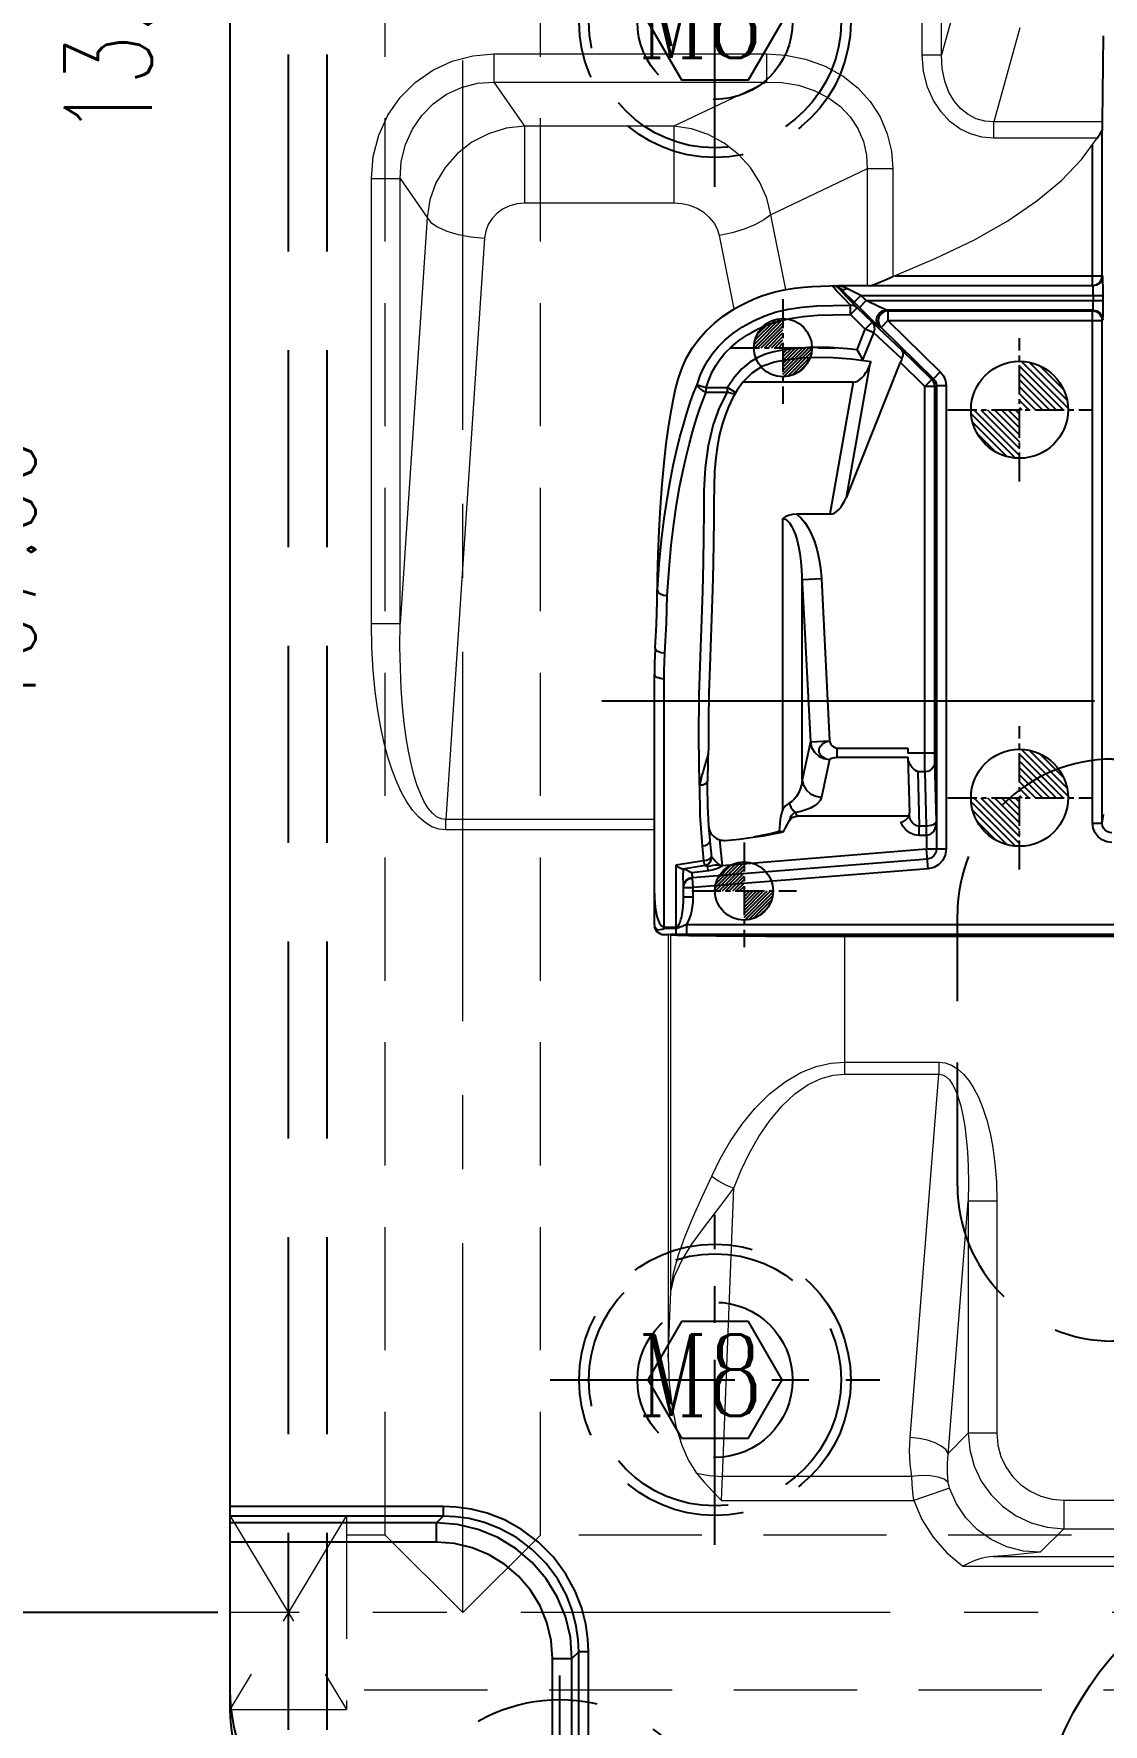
# Model space of a CAD drawing. Header units: inches. Extents: x 169168 to 170394, y -54081 to -53214.
# Drawn here: x 169678.2 to 169733.4, y -53451.2 to -53364.1 of the extents above; entities that cross this region are included whole.
import ezdxf

# ---------------------------------------------------------------- set-up
doc = ezdxf.new("R2010")
doc.units = ezdxf.units.IN
doc.header["$LTSCALE"] = 2
doc.header["$MEASUREMENT"] = 0
doc.header["$PDMODE"] = 3
doc.header["$PDSIZE"] = 0.3125
for name, pattern in [('CENTER', [50.8, 31.75, -6.35, 6.35, -6.35]), ('CENTER2', [1.125, 0.75, -0.125, 0.125, -0.125]), ('HIDDEN', [9.525, 6.35, -3.175]), ('HIDDEN2', [4.7625, 3.175, -1.5875])]:
    doc.linetypes.add(name, pattern=pattern)
doc.layers.get('0').update_dxf_attribs({"linetype": 'CONTINUOUS'})
doc.layers.get('Defpoints').update_dxf_attribs({"linetype": 'CONTINUOUS'})
for name, color, linetype in [('CAV-COR', 1, 'CONTINUOUS'), ('cen', 1, 'CENTER'), ('DEFAULT_1', 7, 'CENTER'), ('Layer3', 3, 'CONTINUOUS'), ('m', 144, 'HIDDEN2'), ('PIN', 4, 'CONTINUOUS'), ('SCREW', 52, 'HIDDEN'), ('SP', 3, 'CONTINUOUS'), ('壓塊', 157, 'CONTINUOUS')]:
    doc.layers.add(name, color=color, linetype=linetype)
for name, color, linetype, lineweight in [('dim', 3, 'CONTINUOUS', 15), ('WR', 122, 'HIDDEN', 18), ('枕位', 75, 'CONTINUOUS', 15)]:
    doc.layers.add(name, color=color, linetype=linetype, lineweight=lineweight)
doc.styles.add('ROMANC', font='romanc', dxfattribs={"width": 0.6, "height": 1})
doc.styles.get("Standard").update_dxf_attribs({"font": 'txt.shx', "width": 0.67})
doc.dimstyles.new('2.00', dxfattribs={"dimtxt": 4.5, "dimasz": 3, "dimexe": 0.666, "dimexo": 0.626, "dimgap": 1, "dimtad": 0, "dimzin": 0, "dimdsep": 46, "dimtxsty": 'Standard', "dimcen": 0.09, "dimclrd": 3, "dimclre": 3, "dimclrt": 7, "dimazin": 0, "dimtfac": 1, "dimtofl": 0, "dimtmove": 0, "dimatfit": 0, "dimfxl": 0, "dimtolj": 1, "dimtzin": 0, "dimarcsym": 0})

# ---------------------------------------------------------------- blocks, each defined once
blk = doc.blocks.new('10')
at = {"layer": 'cen', "ltscale": 0.6}
for p, q in [((0, 9.764), (0, -9.764)), ((-10.353, 0), (10.353, 0))]:
    blk.add_line(p, q, dxfattribs=at)
at = {"layer": 'm'}
blk.add_lwpolyline([(0, 5), (-4.33, 2.5), (-4.33, -2.5), (0, -5), (4.33, -2.5), (4.33, 2.5)], close=True, dxfattribs=at)
for radius in [8.5, 5]:
    blk.add_circle((0, 0), radius, dxfattribs=at)
blk = doc.blocks.new('*D36944')
at = {"layer": 'Defpoints', "color": 0}
for p in [(169611.737, -53338.499), (169697.361, -53338.499), (169633.361, -53458.499)]:
    blk.add_point(p, dxfattribs=at)
at = {"layer": 'dim', "color": 3, "linetype": 'ByBlock', "lineweight": -2}
for p, q in [((169696.735, -53338.499), (169611.071, -53338.499)), ((169611.737, -53341.499), (169611.737, -53391.217)), ((169611.737, -53455.499), (169611.737, -53405.78)), ((169632.735, -53458.499), (169611.071, -53458.499))]:
    blk.add_line(p, q, dxfattribs=at)
at = {"layer": 'dim', "color": 3, "linetype": 'ByBlock'}
for points in [[(169612.237, -53341.499), (169611.237, -53341.499), (169611.737, -53338.499)], [(169611.237, -53455.499), (169612.237, -53455.499), (169611.737, -53458.499)]]:
    blk.add_solid(points, dxfattribs=at)
at = {"layer": 'dim', "color": 7, "linetype": 'ByBlock', "insert": (169611.737, -53398.499), "char_height": 4.5, "attachment_point": 5, "rotation": 90}
blk.add_mtext('\\A1;120.00', dxfattribs=at)
blk = doc.blocks.new('20160723.115749')
at = {"layer": 'SCREW', "linetype": 'CENTER', "ltscale": 0.15}
for p, q in [((0, -8.5), (0, 8.5)), ((-8.5, 0), (8.5, 0))]:
    blk.add_line(p, q, dxfattribs=at)
at = {"layer": 'SCREW', "ltscale": 0.5}
blk.add_lwpolyline([(-1.732, 3), (-3.464, 0), (-1.732, -3), (1.732, -3), (3.464, 0), (1.732, 3)], close=True, dxfattribs=at)
for radius in [7, 6.5, 4]:
    blk.add_circle((0, 0), radius, dxfattribs=at)
at = {"layer": 'Layer3', "style": 'ROMANC', "width": 0.8}
blk.add_text('M8', height=4.1865, dxfattribs=at).set_placement((-3.976, -1.858))
blk = doc.blocks.new('20160825.182511')
at = {"color": 8, "linetype": 'HIDDEN'}
blk.add_circle((0, 0), 16.5, dxfattribs=at)
at = {"layer": 'SP', "linetype": 'CENTER', "ltscale": 0.25}
for p, q in [((0, -19), (0, 19)), ((-19, 0), (19, 0))]:
    blk.add_line(p, q, dxfattribs=at)
at = {"layer": 'SP', "linetype": 'HIDDEN'}
for radius in [15, 14]:
    blk.add_circle((0, 0), radius, dxfattribs=at)
at = {"layer": 'dim', "insert": (-5.368, -4.84), "char_height": 3.2506, "attachment_point": 5}
blk.add_mtext('Ø30', dxfattribs=at)
at = {"layer": 'SP'}
for s, p in [('S', (-4.865, 2.687)), ('P', (3.467, -5.699))]:
    blk.add_text(s, height=3.665, dxfattribs=at).set_placement(p)
blk = doc.blocks.new('*D38813')
at = {"layer": 'Defpoints', "color": 0}
for p in [(169700.361, -53338.499), (169676.076, -53445.499), (169688.361, -53445.499)]:
    blk.add_point(p, dxfattribs=at)
at = {"layer": 'dim', "color": 3, "linetype": 'ByBlock', "lineweight": -2}
for p, q in [((169699.735, -53338.499), (169675.41, -53338.499)), ((169676.076, -53341.499), (169676.076, -53384.717)), ((169676.076, -53442.499), (169676.076, -53399.28)), ((169687.735, -53445.499), (169675.41, -53445.499))]:
    blk.add_line(p, q, dxfattribs=at)
at = {"layer": 'dim', "color": 3, "linetype": 'ByBlock'}
for points in [[(169676.576, -53341.499), (169675.576, -53341.499), (169676.076, -53338.499)], [(169675.576, -53442.499), (169676.576, -53442.499), (169676.076, -53445.499)]]:
    blk.add_solid(points, dxfattribs=at)
at = {"layer": 'dim', "color": 7, "linetype": 'ByBlock', "insert": (169676.076, -53391.999), "char_height": 4.5, "attachment_point": 5, "rotation": 90}
blk.add_mtext('\\A1;107.00', dxfattribs=at)
blk = doc.blocks.new('*D38814')
at = {"layer": 'Defpoints', "color": 0}
for p in [(169697.361, -53338.499), (169682.086, -53351.499), (169688.361, -53351.499)]:
    blk.add_point(p, dxfattribs=at)
at = {"layer": 'dim', "color": 3, "linetype": 'ByBlock', "lineweight": -2}
for p, q in [((169682.086, -53335.499), (169682.086, -53332.499)), ((169696.735, -53338.499), (169681.42, -53338.499)), ((169687.735, -53351.499), (169681.42, -53351.499)), ((169682.086, -53354.499), (169682.086, -53357.499))]:
    blk.add_line(p, q, dxfattribs=at)
at = {"layer": 'dim', "color": 3, "linetype": 'ByBlock'}
for points in [[(169681.586, -53335.499), (169682.586, -53335.499), (169682.086, -53338.499)], [(169682.586, -53354.499), (169681.586, -53354.499), (169682.086, -53351.499)]]:
    blk.add_solid(points, dxfattribs=at)
at = {"layer": 'dim', "color": 7, "linetype": 'ByBlock', "insert": (169682.086, -53363.524), "char_height": 4.5, "attachment_point": 5, "rotation": 90}
blk.add_mtext('\\A1;13.00', dxfattribs=at)

msp = doc.modelspace()

# ---------------------------------------------------------------- hatches: boundary and pattern name
at = {"layer": 'PIN', "linetype": 'Continuous'}
h = msp.add_hatch(dxfattribs=at)
h.set_pattern_fill('ANSI31', color=3, angle=270, style=0)
h.set_pattern_definition([(225, (169922.14292, -53366.05902), (-0.08838835, 0.08838835), [])])
h.paths.add_polyline_path([(169716.861, -53380.299), (169715.361, -53380.299, -0.414214), (169716.861, -53378.799)])
h.paths.add_polyline_path([(169716.861, -53381.799), (169716.861, -53380.299), (169718.361, -53380.299, -0.414214)])
h = msp.add_hatch(dxfattribs=at)
h.set_pattern_fill('ANSI31', color=5, scale=2, angle=90, style=0)
h.set_pattern_definition([(135, (169934.34292, -53397.73844), (-0.1767767, -0.1767767), [])])
h.paths.add_polyline_path([(169729.061, -53383.499), (169726.561, -53383.499, 0.414214), (169729.061, -53385.999)])
h.paths.add_polyline_path([(169729.061, -53380.999), (169729.061, -53383.499), (169731.561, -53383.499, 0.414214)])
h = msp.add_hatch(dxfattribs=at)
h.set_pattern_fill('ANSI31', color=5, scale=2, angle=90, style=0)
h.set_pattern_definition([(135, (169934.34292, -53417.73844), (-0.1767767, -0.1767767), [])])
h.paths.add_polyline_path([(169729.061, -53403.499), (169726.561, -53403.499, 0.414214), (169729.061, -53405.999)])
h.paths.add_polyline_path([(169729.061, -53400.999), (169729.061, -53403.499), (169731.561, -53403.499, 0.414214)])
h = msp.add_hatch(dxfattribs=at)
h.set_pattern_fill('ANSI31', color=3, angle=270, style=0)
h.set_pattern_definition([(225, (169920.14292, -53394.05902), (-0.08838835, 0.08838835), [])])
h.paths.add_polyline_path([(169714.861, -53408.299), (169713.361, -53408.299, -0.414214), (169714.861, -53406.799)])
h.paths.add_polyline_path([(169714.861, -53409.799), (169714.861, -53408.299), (169716.361, -53408.299, -0.414214)])

# ---------------------------------------------------------------- linework, layer by layer
at = {"color": 8, "linetype": 'HIDDEN', "ltscale": 0.8}
for p, q in [((169691.361, -53258.499), (169691.361, -53658.499)), ((169693.361, -53258.499), (169693.361, -53658.499))]:
    msp.add_line(p, q, dxfattribs=at)
at = {"layer": 'CAV-COR', "linetype": 'ByBlock'}
for p, q in [((169688.361, -53346.499), (169688.361, -53450.499)), ((169733.382, -53364.228), (169733.321, -53368.65)), ((169733.325, -53376.595), (169733.325, -53369.104)), ((169732.823, -53377.097), (169732.823, -53369.86)), ((169721.804, -53376.936), (169722.069, -53376.826)), ((169722.069, -53376.826), (169722.533, -53376.636)), ((169722.632, -53376.595), (169733.36, -53376.595)), ((169733.322, -53376.787), (169733.36, -53376.595)), ((169733.369, -53377.287), (169733.365, -53376.788)), ((169719.276, -53377.104), (169719.728, -53377.097)), ((169719.5, -53377.217), (169719.398, -53377.102)), ((169719.634, -53377.364), (169719.5, -53377.217)), ((169719.654, -53377.166), (169719.53, -53377.117)), ((169719.673, -53377.147), (169719.567, -53377.112)), ((169719.792, -53377.532), (169719.634, -53377.364)), ((169719.76, -53377.245), (169719.654, -53377.166)), ((169719.777, -53377.207), (169719.673, -53377.147)), ((169719.861, -53377.14), (169719.683, -53377.11)), ((169719.687, -53377.114), (169719.724, -53377.153)), ((169719.724, -53377.153), (169719.771, -53377.201)), ((169719.728, -53377.097), (169721.324, -53377.097)), ((169719.861, -53377.359), (169719.76, -53377.245)), ((169719.813, -53377.245), (169719.76, -53377.245)), ((169719.815, -53377.245), (169719.771, -53377.201)), ((169719.793, -53377.225), (169719.813, -53377.245)), ((169719.814, -53377.245), (169719.904, -53377.291)), ((169720.889, -53377.6), (169720.164, -53377.243)), ((169720.694, -53378.235), (169720.321, -53377.849)), ((169720.538, -53377.959), (169720.889, -53377.6)), ((169720.805, -53378.221), (169721.157, -53377.862)), ((169721.157, -53377.862), (169720.889, -53377.6)), ((169720.889, -53377.6), (169733.369, -53377.6)), ((169721.823, -53378.187), (169721.157, -53377.862)), ((169721.157, -53377.862), (169733.369, -53377.862)), ((169721.247, -53377.097), (169721.314, -53377.099)), ((169721.314, -53377.099), (169721.392, -53377.101)), ((169721.392, -53377.101), (169721.466, -53377.071)), ((169721.402, -53377.097), (169732.858, -53377.097)), ((169732.858, -53377.097), (169733.05, -53377.059)), ((169732.867, -53377.862), (169732.866, -53377.444)), ((169733.369, -53378.173), (169733.369, -53377.287)), ((169720.694, -53378.235), (169720.342, -53378.594)), ((169721.11, -53379.347), (169720.342, -53378.594)), ((169721.472, -53378.871), (169720.538, -53377.959)), ((169721.462, -53378.988), (169720.694, -53378.235)), ((169722.095, -53378.318), (169721.823, -53378.187)), ((169722.281, -53378.399), (169722.195, -53378.364)), ((169732.858, -53378.364), (169722.195, -53378.364)), ((169722.281, -53378.399), (169722.281, -53378.902)), ((169722.281, -53378.399), (169732.823, -53378.399)), ((169732.823, -53378.399), (169732.858, -53378.364)), ((169732.823, -53404.804), (169732.823, -53378.399)), ((169732.858, -53378.364), (169732.861, -53378.338)), ((169732.858, -53378.364), (169733.05, -53378.403)), ((169733.322, -53378.675), (169733.36, -53378.867)), ((169733.363, -53378.815), (169733.366, -53378.671)), ((169733.366, -53378.671), (169733.369, -53378.173)), ((169720.687, -53380.401), (169721.11, -53379.347)), ((169720.991, -53380.915), (169721.549, -53379.523)), ((169721.462, -53378.988), (169721.11, -53379.347)), ((169721.549, -53379.523), (169721.11, -53379.347)), ((169721.462, -53378.988), (169722.996, -53380.424)), ((169721.744, -53379.133), (169721.472, -53378.871)), ((169722.998, -53380.88), (169721.549, -53379.523)), ((169721.843, -53379.226), (169721.732, -53379.063)), ((169721.929, -53379.261), (169721.843, -53379.226)), ((169722.281, -53378.902), (169721.929, -53379.261)), ((169721.929, -53379.261), (169724.623, -53381.901)), ((169722.281, -53378.902), (169724.975, -53381.542)), ((169722.281, -53378.902), (169733.325, -53378.902)), ((169733.325, -53378.902), (169733.36, -53378.867)), ((169733.325, -53404.804), (169733.325, -53378.902)), ((169733.36, -53378.867), (169733.363, -53378.815)), ((169720.864, -53380.699), (169720.687, -53380.401)), ((169724.539, -53381.936), (169722.996, -53380.424)), ((169722.917, -53381.051), (169720.117, -53388.029)), ((169721.32, -53381.227), (169720.117, -53388.029)), ((169720.991, -53380.915), (169720.864, -53380.699)), ((169721.32, -53381.227), (169721.41, -53381.004)), ((169724.187, -53382.295), (169722.917, -53381.051)), ((169712.443, -53382.204), (169712.908, -53382.346)), ((169714.803, -53382.076), (169714.513, -53382.48)), ((169720.493, -53382.076), (169714.803, -53382.076)), ((169720.493, -53382.076), (169719.29, -53388.878)), ((169724.539, -53381.936), (169724.187, -53382.295)), ((169724.623, -53381.901), (169724.539, -53381.936)), ((169724.621, -53382.041), (169724.539, -53381.936)), ((169724.672, -53382.164), (169724.621, -53382.041)), ((169724.975, -53381.542), (169724.623, -53381.901)), ((169724.69, -53382.295), (169724.672, -53382.164)), ((169712.908, -53382.598), (169712.908, -53382.346)), ((169712.908, -53382.346), (169714.004, -53382.346)), ((169712.908, -53382.598), (169714.005, -53382.598)), ((169714.004, -53382.598), (169714.004, -53382.346)), ((169714.004, -53382.346), (169714.435, -53382.605)), ((169724.187, -53401.45), (169724.187, -53382.295)), ((169724.69, -53382.295), (169724.187, -53382.295)), ((169724.774, -53382.26), (169724.69, -53382.295)), ((169724.69, -53401.391), (169724.69, -53382.295)), ((169724.774, -53382.26), (169724.774, -53406.153)), ((169725.277, -53382.26), (169724.774, -53382.26)), ((169725.277, -53382.26), (169725.277, -53406.153)), ((169716.859, -53404.08), (169716.859, -53389.11)), ((169719.29, -53388.878), (169717.58, -53388.878)), ((169717.854, -53392.248), (169718.849, -53392.198)), ((169717.854, -53402.569), (169717.854, -53392.248)), ((169718.849, -53392.198), (169719.273, -53400.57)), ((169710.393, -53392.819), (169710.439, -53392.912)), ((169713.231, -53392.754), (169713.089, -53396.736)), ((169710.236, -53410.045), (169710.236, -53397.125)), ((169710.739, -53410.228), (169710.739, -53397.376)), ((169718.278, -53400.621), (169717.854, -53402.569)), ((169718.278, -53400.621), (169719.273, -53400.57)), ((169719.658, -53401.409), (169719.658, -53400.933)), ((169719.658, -53400.933), (169723.305, -53400.933)), ((169719.658, -53401.409), (169723.308, -53401.409)), ((169724.69, -53401.198), (169723.305, -53401.198)), ((169723.308, -53401.409), (169723.385, -53404.275)), ((169724.691, -53401.573), (169724.69, -53401.391)), ((169719.273, -53401.521), (169718.849, -53403.469)), ((169723.815, -53402.153), (169723.89, -53404.958)), ((169724.19, -53402.153), (169723.815, -53402.153)), ((169724.189, -53402.038), (169724.187, -53401.45)), ((169724.19, -53402.153), (169724.189, -53402.038)), ((169724.265, -53404.958), (169724.19, -53402.153)), ((169724.692, -53401.652), (169724.691, -53401.573)), ((169724.693, -53401.676), (169724.692, -53401.652)), ((169724.774, -53404.71), (169724.693, -53401.676)), ((169717.61, -53404.44), (169717.509, -53404.254)), ((169723.351, -53404.44), (169717.61, -53404.44)), ((169723.381, -53404.376), (169723.384, -53404.376)), ((169723.385, -53404.277), (169723.385, -53404.275)), ((169723.385, -53404.392), (169723.385, -53404.376)), ((169723.385, -53404.393), (169723.385, -53404.392)), ((169723.401, -53404.518), (169723.385, -53404.393)), ((169723.446, -53404.652), (169723.401, -53404.518)), ((169732.823, -53404.804), (169733.325, -53404.804)), ((169733.325, -53404.804), (169733.398, -53404.365)), ((169713.099, -53405.736), (169713.178, -53406.553)), ((169713.596, -53405.657), (169713.726, -53406.998)), ((169723.89, -53405.436), (169723.89, -53404.958)), ((169724.265, -53404.958), (169723.89, -53404.958)), ((169724.271, -53405.436), (169723.89, -53405.436)), ((169724.267, -53405.063), (169724.265, -53404.958)), ((169724.271, -53405.436), (169724.267, -53405.063)), ((169724.271, -53405.436), (169724.271, -53406.153)), ((169712.698, -53405.977), (169712.773, -53406.743)), ((169713.178, -53406.553), (169713.18, -53406.552)), ((169724.271, -53406.153), (169713.726, -53406.998)), ((169724.352, -53407.155), (169724.271, -53406.153)), ((169725.277, -53406.153), (169724.271, -53406.153)), ((169712.773, -53406.743), (169711.342, -53406.978)), ((169711.342, -53406.978), (169711.342, -53410.546)), ((169711.715, -53407.174), (169711.633, -53407.159)), ((169712.848, -53406.988), (169711.715, -53407.174)), ((169711.749, -53407.168), (169711.823, -53407.183)), ((169712.186, -53407.42), (169712.189, -53407.362)), ((169713.029, -53407.26), (169712.189, -53407.362)), ((169724.312, -53406.654), (169712.206, -53407.623)), ((169724.352, -53407.155), (169712.246, -53408.124)), ((169712.773, -53406.743), (169712.931, -53406.715)), ((169713.28, -53406.645), (169713.407, -53406.784)), ((169711.742, -53408.006), (169711.733, -53407.815)), ((169711.744, -53408.076), (169711.742, -53408.006)), ((169711.744, -53408.076), (169711.778, -53407.901)), ((169711.744, -53408.124), (169711.778, -53407.941)), ((169711.744, -53408.608), (169711.744, -53408.076)), ((169711.744, -53408.124), (169712.246, -53408.124)), ((169712.026, -53407.672), (169712.206, -53407.623)), ((169712.028, -53407.645), (169712.208, -53407.599)), ((169712.246, -53408.124), (169712.206, -53407.623)), ((169712.246, -53408.608), (169712.246, -53408.124)), ((169711.744, -53408.608), (169712.246, -53408.608)), ((169711.889, -53410.045), (169711.889, -53410.547)), ((169735.059, -53410.045), (169711.889, -53410.045)), ((169710.308, -53410.3), (169710.406, -53410.3)), ((169710.739, -53410.161), (169711.342, -53410.161)), ((169711.342, -53410.228), (169710.739, -53410.228)), ((169710.739, -53410.546), (169710.739, -53410.547)), ((169710.739, -53410.547), (169710.956, -53410.547)), ((169711.09, -53410.56), (169710.956, -53410.547)), ((169734.963, -53410.547), (169711.09, -53410.546)), ((169720.056, -53410.632), (169734.947, -53410.632)), ((169699.346, -53440.024), (169688.361, -53440.024)), ((169699.346, -53440.524), (169688.361, -53440.524)), ((169699.346, -53440.524), (169699.001, -53440.868)), ((169699.346, -53440.024), (169699.346, -53440.524)), ((169699.001, -53440.868), (169688.361, -53440.868)), ((169699.001, -53441.867), (169699.001, -53440.868)), ((169699.001, -53441.867), (169688.361, -53441.867)), ((169706.336, -53447.514), (169705.991, -53447.859)), ((169706.336, -53458.499), (169706.336, -53447.514)), ((169706.835, -53447.514), (169706.336, -53447.514)), ((169706.835, -53458.499), (169706.835, -53447.514)), ((169704.993, -53458.499), (169704.993, -53447.859)), ((169704.993, -53447.859), (169705.991, -53447.859)), ((169705.991, -53458.499), (169705.991, -53447.859))]:
    msp.add_line(p, q, dxfattribs=at)
for points in [[(169733.073, -53369.495), (169733.202, -53369.293), (169733.317, -53369.104)], [(169721.466, -53377.071), (169721.683, -53376.985), (169721.804, -53376.936)], [(169732.823, -53377.097), (169733.015, -53377.059), (169733.178, -53376.95), (169733.287, -53376.787), (169733.325, -53376.595)], [(169733.05, -53377.059), (169733.213, -53376.95), (169733.322, -53376.787)], [(169733.365, -53376.788), (169733.363, -53376.645), (169733.36, -53376.595)], [(169714.355, -53378.298), (169714.686, -53378.115), (169715.017, -53377.948), (169715.342, -53377.797)], [(169715.342, -53377.797), (169715.732, -53377.646), (169716.111, -53377.52), (169716.463, -53377.423), (169716.769, -53377.352), (169717.015, -53377.303)], [(169717.015, -53377.303), (169717.469, -53377.231), (169717.922, -53377.178), (169718.374, -53377.142), (169718.825, -53377.118), (169719.276, -53377.104)], [(169719.771, -53377.201), (169719.779, -53377.21), (169719.785, -53377.216), (169719.791, -53377.222), (169719.793, -53377.225)], [(169720.34, -53378.107), (169719.965, -53377.715), (169719.792, -53377.532)], [(169720.538, -53377.959), (169719.923, -53377.354), (169719.813, -53377.245)], [(169720.164, -53377.243), (169720.023, -53377.184), (169719.861, -53377.14)], [(169720.321, -53377.849), (169720.149, -53377.669), (169719.993, -53377.504), (169719.861, -53377.359)], [(169719.904, -53377.291), (169720.026, -53377.291), (169720.164, -53377.243)], [(169732.866, -53377.444), (169732.865, -53377.304), (169732.863, -53377.194), (169732.861, -53377.122), (169732.858, -53377.097)], [(169732.861, -53378.338), (169732.863, -53378.266), (169732.865, -53378.156), (169732.866, -53378.017), (169732.867, -53377.862)], [(169710.38, -53393.356), (169710.405, -53392.151), (169710.435, -53390.944), (169710.481, -53389.734), (169710.546, -53388.524), (169710.633, -53387.333), (169710.737, -53386.228), (169710.85, -53385.257), (169710.966, -53384.415), (169711.081, -53383.679), (169711.2, -53383.022), (169711.331, -53382.426), (169711.484, -53381.872), (169711.67, -53381.341), (169711.901, -53380.824), (169712.186, -53380.327), (169712.524, -53379.86), (169712.908, -53379.428), (169713.33, -53379.031), (169713.788, -53378.67), (169714.276, -53378.344)], [(169712.443, -53382.204), (169712.603, -53381.737), (169712.785, -53381.321), (169712.99, -53380.951), (169713.229, -53380.604), (169713.519, -53380.258), (169713.87, -53379.908), (169714.29, -53379.56), (169714.783, -53379.223), (169715.341, -53378.913), (169715.926, -53378.655), (169716.519, -53378.457), (169717.15, -53378.309), (169717.851, -53378.205), (169718.619, -53378.143), (169719.45, -53378.115), (169720.34, -53378.107)], [(169712.908, -53382.346), (169713.057, -53381.914), (169713.222, -53381.536), (169713.404, -53381.207), (169713.616, -53380.899), (169713.877, -53380.586), (169714.197, -53380.268), (169714.583, -53379.948), (169715.039, -53379.637), (169715.557, -53379.349), (169716.101, -53379.109), (169716.651, -53378.926), (169717.241, -53378.787), (169717.905, -53378.688), (169718.645, -53378.629), (169719.458, -53378.602), (169720.342, -53378.594)], [(169714.276, -53378.344), (169714.315, -53378.321), (169714.355, -53378.298)], [(169720.342, -53378.594), (169720.341, -53378.285), (169720.34, -53378.174), (169720.34, -53378.107)], [(169720.694, -53378.235), (169720.591, -53378.16), (169720.47, -53378.116), (169720.34, -53378.107)], [(169721.732, -53379.063), (169721.692, -53378.87), (169721.73, -53378.677), (169721.838, -53378.513), (169722.002, -53378.403), (169722.195, -53378.364)], [(169722.281, -53378.399), (169722.088, -53378.438), (169721.924, -53378.548), (169721.816, -53378.712), (169721.778, -53378.905), (169721.818, -53379.098), (169721.929, -53379.261)], [(169722.195, -53378.364), (169722.168, -53378.353), (169722.095, -53378.318)], [(169732.823, -53378.399), (169733.015, -53378.438), (169733.178, -53378.547), (169733.287, -53378.71), (169733.325, -53378.902)], [(169733.05, -53378.403), (169733.213, -53378.512), (169733.322, -53378.675)], [(169721.549, -53379.523), (169721.595, -53379.332), (169721.564, -53379.144), (169721.462, -53378.988)], [(169721.843, -53379.226), (169721.816, -53379.202), (169721.744, -53379.133)], [(169720.687, -53380.401), (169720.186, -53380.35), (169719.726, -53380.315), (169719.303, -53380.294), (169718.911, -53380.285), (169718.545, -53380.286), (169718.199, -53380.296), (169717.865, -53380.314), (169717.549, -53380.34), (169717.254, -53380.372), (169716.963, -53380.41), (169716.658, -53380.461), (169716.328, -53380.532), (169715.967, -53380.638), (169715.574, -53380.801), (169715.161, -53381.047), (169714.752, -53381.388), (169714.363, -53381.822), (169714.004, -53382.346)], [(169722.998, -53380.88), (169723.065, -53380.696), (169723.06, -53380.539), (169722.996, -53380.424)], [(169714.803, -53382.076), (169715.277, -53381.59), (169715.821, -53381.24), (169716.434, -53381.024), (169717.103, -53380.898), (169717.822, -53380.821), (169718.6, -53380.787), (169719.45, -53380.803), (169720.382, -53380.873), (169721.41, -53381.004)], [(169720.991, -53380.915), (169721.005, -53380.933), (169721.022, -53380.946), (169721.042, -53380.952)], [(169710.396, -53392.779), (169710.492, -53391.451), (169710.609, -53390.215), (169710.743, -53389.106), (169710.891, -53388.106), (169711.047, -53387.2), (169711.211, -53386.373), (169711.381, -53385.613), (169711.555, -53384.912), (169711.731, -53384.265), (169711.906, -53383.67), (169712.081, -53383.129), (169712.259, -53382.642), (169712.443, -53382.204)], [(169712.443, -53382.204), (169712.487, -53382.31), (169712.591, -53382.421), (169712.738, -53382.522), (169712.908, -53382.598)], [(169724.623, -53381.901), (169724.705, -53382.006), (169724.757, -53382.128), (169724.774, -53382.26)], [(169724.975, -53381.542), (169725.139, -53381.753), (169725.242, -53381.998), (169725.277, -53382.26)], [(169710.895, -53393.073), (169710.993, -53391.709), (169711.109, -53390.481), (169711.241, -53389.38), (169711.386, -53388.389), (169711.541, -53387.492), (169711.703, -53386.674), (169711.871, -53385.922), (169712.043, -53385.23), (169712.216, -53384.591), (169712.388, -53384.006), (169712.56, -53383.478), (169712.732, -53383.011), (169712.908, -53382.598)], [(169712.733, -53392.841), (169712.775, -53391.364), (169712.796, -53390.019), (169712.8, -53388.805), (169712.812, -53387.662), (169712.872, -53386.497), (169713.021, -53385.342), (169713.264, -53384.314), (169713.595, -53383.401), (169714.005, -53382.598)], [(169714.513, -53382.48), (169714.267, -53382.905), (169714.058, -53383.345), (169713.88, -53383.794), (169713.729, -53384.263), (169713.599, -53384.769), (169713.49, -53385.331), (169713.404, -53385.964), (169713.345, -53386.671), (169713.313, -53387.449), (169713.303, -53388.296), (169713.302, -53389.228), (169713.293, -53390.276), (169713.269, -53391.466), (169713.231, -53392.754)], [(169714.435, -53382.605), (169714.375, -53382.653), (169714.276, -53382.668), (169714.148, -53382.649), (169714.004, -53382.598)], [(169717.581, -53388.878), (169717.352, -53388.896), (169717.152, -53388.945), (169716.987, -53389.02), (169716.859, -53389.11)], [(169716.859, -53389.11), (169716.972, -53389.133), (169717.089, -53389.204), (169717.205, -53389.325), (169717.314, -53389.493), (169717.417, -53389.703), (169717.51, -53389.952), (169717.594, -53390.235), (169717.669, -53390.553), (169717.734, -53390.911), (169717.788, -53391.311), (169717.829, -53391.756), (169718.278, -53400.621)], [(169717.58, -53388.878), (169717.795, -53389.073), (169717.995, -53389.315), (169718.178, -53389.599), (169718.342, -53389.921), (169718.487, -53390.283), (169718.615, -53390.688), (169718.721, -53391.141), (169718.801, -53391.643), (169718.849, -53392.198)], [(169710.282, -53395.765), (169710.345, -53394.56), (169710.38, -53393.356)], [(169710.439, -53392.912), (169710.549, -53392.993), (169710.709, -53393.049), (169710.894, -53393.072)], [(169710.783, -53396.051), (169710.859, -53394.489), (169710.895, -53393.073)], [(169712.568, -53402.838), (169712.523, -53400.411), (169712.552, -53398.192), (169712.611, -53396.227), (169712.733, -53392.841)], [(169710.783, -53396.051), (169710.588, -53396.021), (169710.423, -53395.956), (169710.315, -53395.866), (169710.282, -53395.765)], [(169710.739, -53397.376), (169710.744, -53396.935), (169710.758, -53396.493), (169710.783, -53396.051)], [(169713.089, -53396.736), (169713.051, -53398.113), (169713.029, -53399.496), (169713.029, -53400.861)], [(169710.739, -53397.376), (169710.546, -53397.357), (169710.383, -53397.303), (169710.274, -53397.221), (169710.236, -53397.125)], [(169712.998, -53401.251), (169712.983, -53401.346), (169712.951, -53401.432), (169712.93, -53401.524), (169712.897, -53401.619), (169712.869, -53401.718)], [(169718.278, -53400.621), (169718.344, -53400.897), (169718.492, -53401.146), (169718.71, -53401.344), (169718.979, -53401.473), (169719.273, -53401.521)], [(169719.082, -53401.49), (169718.918, -53401.409), (169718.799, -53401.288), (169718.735, -53401.141), (169718.732, -53400.982), (169718.797, -53400.83), (169718.918, -53400.703), (169719.083, -53400.613), (169719.273, -53400.57)], [(169719.273, -53400.57), (169719.296, -53400.659), (169719.341, -53400.744), (169719.405, -53400.819), (169719.482, -53400.879), (169719.568, -53400.919), (169719.658, -53400.933)], [(169719.273, -53401.521), (169719.301, -53401.488), (169719.363, -53401.457), (169719.448, -53401.432), (169719.55, -53401.415), (169719.658, -53401.409)], [(169712.769, -53402.055), (169712.732, -53402.186), (169712.693, -53402.329), (169712.653, -53402.485), (169712.611, -53402.655), (169712.568, -53402.838)], [(169712.869, -53401.718), (169712.837, -53401.822), (169712.769, -53402.055)], [(169712.991, -53401.883), (169712.968, -53402.902), (169712.981, -53403.923), (169713.033, -53404.944)], [(169723.815, -53402.153), (169723.65, -53402.055), (169723.51, -53401.922), (169723.402, -53401.763), (169723.331, -53401.587)], [(169724.693, -53401.676), (169724.654, -53401.858), (169724.545, -53402.013), (169724.382, -53402.117), (169724.19, -53402.153)], [(169712.568, -53402.838), (169712.721, -53402.824), (169712.851, -53402.782), (169712.939, -53402.718), (169712.97, -53402.642)], [(169712.568, -53402.838), (169712.59, -53404.408), (169712.698, -53405.977)], [(169717.854, -53402.569), (169717.818, -53402.828), (169717.756, -53403.057), (169717.672, -53403.257), (169717.571, -53403.429), (169717.453, -53403.575), (169717.322, -53403.692), (169717.184, -53403.777)], [(169717.854, -53402.569), (169717.92, -53402.846), (169718.069, -53403.095), (169718.287, -53403.292), (169718.555, -53403.421), (169718.849, -53403.469)], [(169717.184, -53403.777), (169717.002, -53403.907), (169716.859, -53404.08)], [(169717.184, -53403.777), (169717.279, -53403.987), (169717.39, -53404.149), (169717.509, -53404.254)], [(169718.849, -53403.469), (169718.778, -53403.638), (169718.653, -53403.786), (169718.486, -53403.916), (169718.282, -53404.028), (169718.047, -53404.123), (169717.785, -53404.199), (169717.509, -53404.254)], [(169716.859, -53404.08), (169716.778, -53404.358), (169716.729, -53404.6), (169716.7, -53404.819), (169716.683, -53405.027), (169716.675, -53405.237)], [(169716.891, -53405.255), (169717.002, -53405.054), (169717.102, -53404.855), (169717.203, -53404.67)], [(169717.509, -53404.254), (169717.414, -53404.307), (169717.328, -53404.385), (169717.264, -53404.48), (169717.224, -53404.577), (169717.203, -53404.67)], [(169717.203, -53404.67), (169717.278, -53404.576), (169717.374, -53404.503), (169717.488, -53404.456), (169717.61, -53404.44)], [(169722.946, -53404.746), (169723.074, -53404.714), (169723.19, -53404.648), (169723.284, -53404.555), (169723.351, -53404.44)], [(169723.89, -53405.436), (169723.637, -53405.402), (169723.401, -53405.303), (169723.202, -53405.15), (169723.05, -53404.961), (169722.946, -53404.746)], [(169723.89, -53404.958), (169723.752, -53404.936), (169723.624, -53404.87), (169723.521, -53404.772), (169723.446, -53404.652)], [(169724.774, -53404.707), (169724.752, -53404.777), (169724.697, -53404.837), (169724.615, -53404.888), (169724.51, -53404.926), (169724.391, -53404.95), (169724.265, -53404.958)], [(169724.774, -53404.7), (169724.753, -53404.909), (169724.699, -53405.084), (169724.619, -53405.23), (169724.515, -53405.342), (169724.396, -53405.412), (169724.271, -53405.436)], [(169733.826, -53405.81), (169733.563, -53405.774), (169733.321, -53405.672), (169733.115, -53405.513), (169732.957, -53405.306), (169732.857, -53405.065), (169732.823, -53404.804)], [(169733.826, -53405.308), (169733.695, -53405.29), (169733.574, -53405.239), (169733.471, -53405.159), (169733.392, -53405.056), (169733.342, -53404.935), (169733.325, -53404.804)], [(169712.698, -53405.977), (169712.856, -53405.949), (169712.988, -53405.893), (169713.074, -53405.818), (169713.099, -53405.736)], [(169713.033, -53404.944), (169713.052, -53405.209), (169713.074, -53405.473), (169713.099, -53405.736)], [(169713.895, -53405.691), (169714.615, -53405.625), (169715.334, -53405.535)], [(169716.675, -53405.237), (169716.228, -53405.349), (169715.781, -53405.448), (169715.334, -53405.535)], [(169715.334, -53405.535), (169715.854, -53405.454), (169716.373, -53405.361), (169716.891, -53405.255)], [(169716.891, -53405.255), (169716.826, -53405.245), (169716.755, -53405.239), (169716.675, -53405.237)], [(169712.848, -53406.988), (169713.029, -53406.908), (169713.15, -53406.749), (169713.18, -53406.552)], [(169712.931, -53406.715), (169713.063, -53406.659), (169713.148, -53406.584), (169713.159, -53406.547)], [(169713.18, -53406.552), (169713.196, -53406.561), (169713.23, -53406.592), (169713.28, -53406.645)], [(169724.774, -53406.153), (169724.74, -53406.335), (169724.641, -53406.494), (169724.491, -53406.605), (169724.312, -53406.654)], [(169725.277, -53406.153), (169725.232, -53406.449), (169725.104, -53406.716), (169724.903, -53406.934), (169724.646, -53407.086), (169724.352, -53407.155)], [(169711.633, -53407.159), (169711.505, -53407.095), (169711.342, -53406.978)], [(169711.733, -53407.815), (169711.729, -53407.697), (169711.727, -53407.567), (169711.728, -53407.432), (169711.732, -53407.298), (169711.737, -53407.17)], [(169711.823, -53407.183), (169711.931, -53407.23), (169712.057, -53407.293), (169712.189, -53407.362)], [(169712.201, -53407.551), (169712.195, -53407.515), (169712.188, -53407.471), (169712.186, -53407.42)], [(169712.773, -53406.743), (169712.794, -53406.843), (169712.814, -53406.924), (169712.831, -53406.973), (169712.843, -53406.988)], [(169712.848, -53406.988), (169712.869, -53406.99), (169712.914, -53407), (169712.98, -53407.018)], [(169712.98, -53407.018), (169713.133, -53406.999), (169713.268, -53406.974), (169713.39, -53406.956), (169713.503, -53406.956), (169713.608, -53406.976)], [(169713.029, -53407.26), (169713.002, -53407.118), (169712.98, -53407.018)], [(169713.725, -53407.003), (169713.652, -53407.058), (169713.563, -53407.108), (169713.458, -53407.154), (169713.335, -53407.196), (169713.193, -53407.232), (169713.029, -53407.26)], [(169713.407, -53406.784), (169713.477, -53406.856), (169713.547, -53406.924), (169713.618, -53406.979)], [(169713.618, -53406.979), (169713.666, -53406.992), (169713.726, -53407.002)], [(169711.778, -53407.901), (169711.877, -53407.751), (169712.028, -53407.645)], [(169711.778, -53407.941), (169711.877, -53407.783), (169712.026, -53407.672)], [(169712.208, -53407.599), (169712.207, -53407.578), (169712.201, -53407.551)], [(169710.236, -53408.407), (169710.242, -53408.672), (169710.257, -53408.914), (169710.281, -53409.133), (169710.311, -53409.331), (169710.348, -53409.51), (169710.389, -53409.668), (169710.436, -53409.808), (169710.489, -53409.929), (169710.547, -53410.028), (169710.609, -53410.102), (169710.674, -53410.146), (169710.739, -53410.161)], [(169711.342, -53410.161), (169711.401, -53410.144), (169711.46, -53410.092), (169711.514, -53410.01), (169711.564, -53409.902), (169711.607, -53409.774), (169711.645, -53409.629), (169711.677, -53409.464), (169711.704, -53409.28), (169711.725, -53409.077), (169711.738, -53408.854), (169711.744, -53408.608)], [(169711.889, -53410.045), (169711.974, -53409.898), (169712.049, -53409.732), (169712.114, -53409.547), (169712.168, -53409.343), (169712.209, -53409.12), (169712.236, -53408.875), (169712.246, -53408.608)], [(169710.236, -53410.04), (169710.24, -53410.1), (169710.251, -53410.161)], [(169711.889, -53410.045), (169711.836, -53410.064), (169711.781, -53410.084), (169711.724, -53410.106), (169711.664, -53410.13), (169711.6, -53410.157), (169711.529, -53410.185), (169711.445, -53410.213), (169711.342, -53410.228)], [(169710.308, -53410.3), (169710.275, -53410.233), (169710.251, -53410.161)], [(169710.251, -53410.161), (169710.327, -53410.237), (169710.406, -53410.3)], [(169710.308, -53410.299), (169710.43, -53410.438), (169710.58, -53410.519), (169710.739, -53410.546)], [(169710.406, -53410.3), (169710.524, -53410.292), (169710.636, -53410.268), (169710.739, -53410.228)], [(169706.835, -53447.514), (169706.806, -53446.849), (169706.7, -53446.094), (169706.491, -53445.268), (169706.157, -53444.396), (169705.676, -53443.509), (169705.038, -53442.644), (169704.259, -53441.859), (169703.395, -53441.211), (169702.504, -53440.721), (169701.624, -53440.379), (169700.789, -53440.164), (169700.023, -53440.055), (169699.346, -53440.024)], [(169706.336, -53447.514), (169706.309, -53446.893), (169706.21, -53446.188), (169706.015, -53445.417), (169705.703, -53444.603), (169705.255, -53443.775), (169704.659, -53442.968), (169703.932, -53442.236), (169703.126, -53441.631), (169702.294, -53441.174), (169701.473, -53440.854), (169700.694, -53440.654), (169699.978, -53440.552), (169699.346, -53440.524)], [(169705.991, -53447.859), (169705.906, -53446.771), (169705.651, -53445.705), (169705.231, -53444.689), (169704.657, -53443.752), (169703.944, -53442.916), (169703.109, -53442.203), (169702.171, -53441.629), (169701.155, -53441.209), (169700.089, -53440.954), (169699.001, -53440.868)], [(169704.993, -53447.859), (169704.92, -53446.927), (169704.702, -53446.013), (169704.342, -53445.142), (169703.85, -53444.337), (169703.239, -53443.621), (169702.522, -53443.009), (169701.718, -53442.517), (169700.847, -53442.158), (169699.933, -53441.94), (169699.001, -53441.867)]]:
    msp.add_lwpolyline(points, dxfattribs=at)
for centre, radius, start, end in [((169730.336, -53397.125), 20.1, 176.12265, 180), ((169724.691, -53401.809), 11.7, 175.35414, 180.36328), ((169713.835, -53404.889), 0.804, 183.93107, 274.30273), ((169712.778, -53406.592), 0.402, 279.34, 5.55107), ((169697.361, -53449.499), 9, 180, 270), ((169696.361, -53450.499), 8, 180, 270)]:
    msp.add_arc(centre, radius, start, end, dxfattribs=at)
for centre, major_axis, ratio, start_param, end_param in [((169733.325, -53369.495), (0, 1), 0.008727, 0.563741, 1.169715), ((169720.704, -53380.48), (0.281, 1.59), 0.49544, -3.054187, -1.970771), ((169723.057, -53381.188), (0.179, 0.52), 0.324999, 1.053634, 1.41744), ((169719.501, -53387.282), (0.281, 1.59), 0.49544, -3.054187, -1.970771), ((169723.31, -53400.933), (0, 0.5), 0.008727, 1.570796, 2.133306), ((169722.882, -53404.248), (-0.376, 0.342), 0.973525, 3.498595, 3.811482), ((169722.883, -53404.277), (0.502, 0), 0.325885, 6.210392, 6.283174), ((169710.739, -53410.045), (0, 0.503), 0.999962, 1.570796, 3.141593), ((169720.056, -53410.554), (9, 0), 0.008727, -3.054326, -1.570796)]:
    msp.add_ellipse(centre, major_axis=major_axis, ratio=ratio, start_param=start_param, end_param=end_param, dxfattribs=at)
at = {"layer": 'DEFAULT_1', "color": 2, "linetype": 'CENTER', "ltscale": 0.4}
msp.add_line((169707.521, -53398.499), (169775.201, -53398.499), dxfattribs=at)
at = {"layer": 'PIN', "color": 3, "linetype": 'CENTER2'}
for p, q in [((169716.861, -53377.799), (169716.861, -53383.199)), ((169714.161, -53380.299), (169719.561, -53380.299)), ((169714.861, -53405.799), (169714.861, -53411.199)), ((169712.161, -53408.299), (169717.561, -53408.299))]:
    msp.add_line(p, q, dxfattribs=at)
at = {"layer": 'PIN', "color": 5, "linetype": 'CENTER2'}
for p, q in [((169729.061, -53387.199), (169729.061, -53379.799)), ((169725.361, -53383.499), (169732.761, -53383.499)), ((169729.061, -53407.199), (169729.061, -53399.799)), ((169725.361, -53403.499), (169732.761, -53403.499))]:
    msp.add_line(p, q, dxfattribs=at)
at = {"layer": 'PIN', "color": 3, "linetype": 'Continuous'}
for centre in [(169716.861, -53380.299), (169714.861, -53408.299)]:
    msp.add_circle(centre, 1.5, dxfattribs=at)
at = {"layer": 'PIN', "color": 5, "linetype": 'Continuous'}
for centre in [(169729.061, -53383.499), (169729.061, -53403.499)]:
    msp.add_circle(centre, 2.5, dxfattribs=at)
at = {"layer": 'WR', "linetype": 'CENTER', "ltscale": 0.3}
for p, q in [((169700.361, -53445.499), (169700.361, -53338.499)), ((169783.361, -53445.499), (169688.361, -53445.499))]:
    msp.add_line(p, q, dxfattribs=at)
at = {"layer": 'WR', "linetype": 'HIDDEN', "ltscale": 0.5}
for p, q in [((169696.361, -53441.499), (169696.361, -53355.499)), ((169704.361, -53441.499), (169704.361, -53355.499)), ((169694.361, -53440.499), (169688.361, -53450.499)), ((169688.361, -53440.499), (169694.361, -53450.499)), ((169688.361, -53440.499), (169694.361, -53440.499)), ((169688.361, -53440.499), (169688.361, -53450.499)), ((169694.361, -53440.499), (169694.361, -53450.499)), ((169696.361, -53441.499), (169694.361, -53441.499)), ((169779.361, -53441.499), (169704.361, -53441.499)), ((169787.361, -53449.499), (169694.361, -53449.499)), ((169688.361, -53450.499), (169694.361, -53450.499))]:
    msp.add_line(p, q, dxfattribs=at)
at = {"layer": 'WR', "linetype": 'ByBlock'}
for p, q in [((169696.361, -53441.499), (169700.361, -53445.499)), ((169700.361, -53445.499), (169704.361, -53441.499))]:
    msp.add_line(p, q, dxfattribs=at)
at = {"layer": '壓塊', "color": 153, "linetype": 'HIDDEN', "ltscale": 0.5}
msp.add_lwpolyline([(169733.861, -53401.499), (169757.861, -53401.499, -0.414214), (169765.861, -53409.499), (169765.861, -53423.499, -0.414214), (169757.861, -53431.499), (169733.861, -53431.499, -0.414214), (169725.861, -53423.499), (169725.861, -53409.499, -0.414214)], format="xyb", close=True, dxfattribs=at)
at = {"layer": '枕位', "linetype": 'ByBlock', "ltscale": 0.3}
for p, q in [((169724.049, -53365.202), (169724.049, -53355.28)), ((169725.034, -53365.202), (169725.034, -53355.28)), ((169726.288, -53360.706), (169725.034, -53365.202)), ((169729.083, -53363.812), (169727.734, -53368.65)), ((169701.97, -53365.154), (169701.97, -53366.608)), ((169701.97, -53365.154), (169716.019, -53365.154)), ((169716.019, -53365.154), (169716.019, -53366.608)), ((169724.049, -53365.202), (169725.034, -53365.202)), ((169701.97, -53366.608), (169703.546, -53368.877)), ((169701.97, -53366.608), (169716.019, -53366.608)), ((169716.019, -53366.608), (169711.248, -53368.877)), ((169703.546, -53368.877), (169703.546, -53372.848)), ((169711.248, -53368.877), (169703.546, -53368.877)), ((169711.248, -53368.877), (169711.248, -53372.848)), ((169727.734, -53369.495), (169727.734, -53368.65)), ((169733.321, -53368.65), (169727.734, -53368.65)), ((169733.073, -53369.495), (169727.734, -53369.495)), ((169695.652, -53394.508), (169695.652, -53371.574)), ((169695.652, -53371.574), (169697.129, -53371.574)), ((169697.129, -53394.508), (169697.129, -53371.574)), ((169697.129, -53371.574), (169698.527, -53373.587)), ((169721.21, -53371.083), (169716.235, -53373.449)), ((169721.21, -53371.083), (169721.21, -53377.097)), ((169722.533, -53371.083), (169721.21, -53371.083)), ((169722.533, -53371.083), (169722.533, -53376.636)), ((169711.248, -53372.848), (169703.546, -53372.848)), ((169717.015, -53377.303), (169716.235, -53373.449)), ((169698.527, -53373.587), (169697.129, -53394.508)), ((169701.482, -53374.649), (169699.48, -53404.616)), ((169714.355, -53378.298), (169713.589, -53374.512)), ((169695.652, -53394.508), (169697.129, -53394.508)), ((169699.48, -53405.147), (169699.48, -53404.616)), ((169710.236, -53404.616), (169699.48, -53404.616)), ((169710.236, -53405.147), (169699.48, -53405.147)), ((169710.956, -53410.547), (169710.956, -53432.352)), ((169711.09, -53428.945), (169711.09, -53410.56)), ((169720.056, -53417.746), (169720.056, -53410.632)), ((169720.056, -53417.129), (169724.905, -53417.129)), ((169720.056, -53417.746), (169724.905, -53417.746)), ((169723.416, -53436.465), (169724.905, -53417.746)), ((169724.905, -53417.129), (169724.905, -53417.746)), ((169713.751, -53438.478), (169714.338, -53423.612)), ((169725.346, -53437.801), (169726.42, -53424.293)), ((169726.42, -53424.293), (169726.42, -53436.254)), ((169727.897, -53424.293), (169726.42, -53424.293)), ((169727.897, -53424.293), (169727.897, -53436.254)), ((169710.956, -53432.352), (169711.09, -53428.945)), ((169726.42, -53436.254), (169725.386, -53437.288)), ((169727.897, -53436.254), (169726.42, -53436.254)), ((169723.504, -53438.478), (169713.751, -53438.478)), ((169713.705, -53439.712), (169723.609, -53439.712)), ((169725.458, -53439.085), (169723.609, -53439.712)), ((169731.344, -53439.701), (169731.344, -53441.178)), ((169731.344, -53439.701), (169748.474, -53439.701)), ((169731.344, -53441.178), (169730.134, -53442.388)), ((169731.344, -53441.178), (169748.474, -53441.178)), ((169726.135, -53443.099), (169749.183, -53443.099)), ((169727.705, -53442.606), (169749.183, -53442.606))]:
    msp.add_line(p, q, dxfattribs=at)
for points in [[(169695.652, -53371.574), (169695.747, -53370.448), (169696.034, -53369.344), (169696.506, -53368.314), (169697.14, -53367.401), (169697.911, -53366.625), (169698.81, -53365.994), (169699.815, -53365.528), (169700.885, -53365.246), (169701.97, -53365.154)], [(169716.019, -53365.154), (169716.994, -53365.215), (169718.033, -53365.422), (169719.048, -53365.789), (169719.964, -53366.299), (169720.734, -53366.911), (169721.369, -53367.611), (169721.877, -53368.404), (169722.245, -53369.268), (169722.463, -53370.172), (169722.533, -53371.083)], [(169727.734, -53369.495), (169727.125, -53369.44), (169726.539, -53369.277), (169725.986, -53369.008), (169725.474, -53368.632), (169725.016, -53368.148), (169724.625, -53367.558), (169724.319, -53366.862), (169724.12, -53366.067), (169724.049, -53365.202)], [(169727.734, -53368.65), (169727.274, -53368.616), (169726.835, -53368.494), (169726.422, -53368.284), (169726.043, -53367.986), (169725.707, -53367.599), (169725.423, -53367.123), (169725.206, -53366.558), (169725.07, -53365.911), (169725.034, -53365.202)], [(169697.129, -53371.574), (169697.192, -53370.692), (169697.405, -53369.831), (169697.761, -53369.03), (169698.244, -53368.321), (169698.834, -53367.722), (169699.525, -53367.236), (169700.301, -53366.88), (169701.128, -53366.67), (169701.97, -53366.608)], [(169716.019, -53366.608), (169716.816, -53366.633), (169717.661, -53366.77), (169718.483, -53367.034), (169719.219, -53367.41), (169719.835, -53367.869), (169720.338, -53368.401), (169720.735, -53369.007), (169721.016, -53369.672), (169721.174, -53370.373), (169721.21, -53371.083)], [(169703.546, -53368.877), (169702.599, -53368.988), (169701.684, -53369.269), (169700.836, -53369.71), (169700.084, -53370.295), (169699.458, -53371.003), (169698.979, -53371.808), (169698.665, -53372.68), (169698.527, -53373.587)], [(169716.235, -53373.449), (169716.035, -53372.596), (169715.682, -53371.774), (169715.186, -53371.01), (169714.563, -53370.33), (169713.832, -53369.759), (169713.016, -53369.316), (169712.145, -53369.019), (169711.248, -53368.877)], [(169722.533, -53376.636), (169724.714, -53375.702), (169726.698, -53374.749), (169728.454, -53373.759), (169729.96, -53372.733), (169731.222, -53371.675), (169732.252, -53370.593), (169733.073, -53369.495)], [(169703.546, -53372.848), (169703.161, -53372.882), (169702.787, -53372.983), (169702.44, -53373.148), (169702.131, -53373.371), (169701.872, -53373.644), (169701.674, -53373.955), (169701.542, -53374.295), (169701.482, -53374.649)], [(169713.589, -53374.512), (169713.486, -53374.182), (169713.314, -53373.868), (169713.077, -53373.58), (169712.783, -53373.329), (169712.441, -53373.124), (169712.062, -53372.972), (169711.659, -53372.879), (169711.248, -53372.848)], [(169716.235, -53373.449), (169715.883, -53373.711), (169715.417, -53373.959), (169714.86, -53374.183), (169714.241, -53374.37), (169713.589, -53374.512)], [(169698.527, -53373.587), (169698.721, -53373.837), (169699.066, -53374.074), (169699.544, -53374.284), (169700.128, -53374.455), (169700.785, -53374.58), (169701.482, -53374.649)], [(169699.48, -53405.147), (169699.125, -53405.107), (169698.774, -53404.986), (169698.418, -53404.775), (169698.081, -53404.484), (169697.77, -53404.129), (169697.481, -53403.711), (169697.21, -53403.231), (169696.956, -53402.685), (169696.72, -53402.078), (169696.504, -53401.412), (169696.308, -53400.682), (169696.131, -53399.879), (169695.976, -53398.994), (169695.844, -53398.017), (169695.742, -53396.942), (169695.676, -53395.771), (169695.652, -53394.508)], [(169699.48, -53404.616), (169699.243, -53404.584), (169699.011, -53404.475), (169698.778, -53404.28), (169698.558, -53404.008), (169698.358, -53403.674), (169698.173, -53403.28), (169698.001, -53402.826), (169697.842, -53402.309), (169697.696, -53401.732), (169697.565, -53401.099), (169697.448, -53400.404), (169697.345, -53399.639), (169697.259, -53398.795), (169697.19, -53397.862), (169697.142, -53396.836), (169697.121, -53395.717), (169697.129, -53394.508)], [(169713.194, -53422.995), (169713.631, -53422.111), (169714.145, -53421.217), (169714.74, -53420.339), (169715.418, -53419.506), (169716.171, -53418.757), (169716.974, -53418.135), (169717.791, -53417.664), (169718.586, -53417.353), (169719.341, -53417.182), (169720.056, -53417.129)], [(169714.338, -53423.612), (169714.702, -53422.728), (169715.13, -53421.834), (169715.626, -53420.956), (169716.191, -53420.123), (169716.819, -53419.374), (169717.487, -53418.751), (169718.169, -53418.281), (169718.831, -53417.969), (169719.46, -53417.799), (169720.056, -53417.746)], [(169724.905, -53417.129), (169725.223, -53417.165), (169725.551, -53417.279), (169725.87, -53417.473), (169726.169, -53417.738), (169726.448, -53418.072), (169726.712, -53418.478), (169726.957, -53418.956), (169727.179, -53419.5), (169727.375, -53420.106), (169727.545, -53420.78), (169727.687, -53421.526), (169727.797, -53422.353), (169727.87, -53423.271), (169727.897, -53424.293)], [(169724.905, -53417.746), (169725.087, -53417.77), (169725.271, -53417.867), (169725.449, -53418.037), (169725.613, -53418.274), (169725.764, -53418.575), (169725.904, -53418.943), (169726.031, -53419.379), (169726.143, -53419.876), (169726.238, -53420.432), (169726.317, -53421.051), (169726.377, -53421.737), (169726.417, -53422.5), (169726.433, -53423.348), (169726.42, -53424.293)], [(169711.09, -53428.945), (169711.232, -53428.008), (169711.478, -53427.06), (169711.817, -53426.092), (169712.232, -53425.094), (169712.7, -53424.063), (169713.194, -53422.995)], [(169713.194, -53422.995), (169713.507, -53423.231), (169713.901, -53423.443), (169714.338, -53423.612)], [(169711.09, -53428.945), (169711.283, -53428.16), (169711.651, -53427.355), (169712.173, -53426.511), (169712.82, -53425.613), (169713.556, -53424.649), (169714.338, -53423.612)], [(169710.956, -53432.352), (169711.008, -53433.695), (169711.151, -53434.892), (169711.369, -53435.95), (169711.654, -53436.875), (169712.004, -53437.663), (169712.418, -53438.306)], [(169726.42, -53436.254), (169726.501, -53437.113), (169726.728, -53437.941), (169727.092, -53438.714), (169727.583, -53439.412), (169728.185, -53440.015), (169728.883, -53440.505), (169729.657, -53440.87), (169730.485, -53441.096), (169731.344, -53441.178)], [(169727.897, -53436.254), (169727.949, -53436.859), (169728.104, -53437.442), (169728.356, -53437.987), (169728.698, -53438.477), (169729.12, -53438.899), (169729.611, -53439.241), (169730.155, -53439.494), (169730.739, -53439.649), (169731.344, -53439.701)], [(169723.504, -53438.478), (169723.42, -53437.828), (169723.39, -53437.154), (169723.416, -53436.465)], [(169725.386, -53437.288), (169725.258, -53437.094), (169725.028, -53436.91), (169724.71, -53436.748), (169724.321, -53436.615), (169723.881, -53436.519), (169723.416, -53436.465)], [(169725.389, -53438.785), (169725.348, -53438.301), (169725.346, -53437.801)], [(169712.418, -53438.306), (169712.808, -53438.77), (169713.239, -53439.237), (169713.705, -53439.712)], [(169712.418, -53438.306), (169713.066, -53438.423), (169713.751, -53438.478)], [(169713.705, -53439.712), (169713.71, -53439.29), (169713.725, -53438.875), (169713.751, -53438.478)], [(169725.389, -53438.785), (169725.181, -53438.626), (169724.865, -53438.51), (169724.463, -53438.444), (169723.999, -53438.433), (169723.504, -53438.478)], [(169723.609, -53439.712), (169723.566, -53439.289), (169723.53, -53438.875), (169723.504, -53438.478)], [(169725.458, -53439.085), (169725.428, -53438.983), (169725.405, -53438.882), (169725.389, -53438.785)], [(169723.609, -53439.712), (169724.033, -53440.701), (169724.605, -53441.609), (169725.312, -53442.414), (169726.135, -53443.099)], [(169730.134, -53442.388), (169729.262, -53442.323), (169728.405, -53442.103), (169727.605, -53441.735), (169726.895, -53441.233), (169726.293, -53440.617), (169725.808, -53439.895), (169725.458, -53439.085)], [(169727.705, -53442.606), (169727.387, -53442.643), (169727.073, -53442.714), (169726.76, -53442.819), (169726.448, -53442.95), (169726.135, -53443.099)], [(169730.134, -53442.388), (169729.295, -53442.474), (169728.487, -53442.548), (169727.705, -53442.606)]]:
    msp.add_lwpolyline(points, dxfattribs=at)

# ---------------------------------------------------------------- block references
at = {"layer": 'dim', "xscale": -1, "rotation": 180}
msp.add_blockref('10', (169705.361, -53458.499), dxfattribs=at)
at = {"layer": 'SCREW', "linetype": 'ByBlock'}
for p in [(169713.361, -53363.499), (169713.361, -53433.499)]:
    msp.add_blockref('20160723.115749', p, dxfattribs=at)
at = {"layer": 'SP', "linetype": 'ByBlock'}
msp.add_blockref('20160825.182511', (169746.361, -53458.499), dxfattribs=at)

# ---------------------------------------------------------------- dimensions: what is measured, and where the dimension line sits
at = {"layer": 'dim', "linetype": 'ByBlock'}
dim = msp.add_linear_dim(base=(169682.086, -53351.499), p1=(169697.361, -53338.499), p2=(169688.361, -53351.499), angle=90, dimstyle='2.00', dxfattribs=at)
dim.commit()
dim.dimension.update_dxf_attribs({"geometry": '*D38814', "text_midpoint": (169682.086, -53363.524), "dimtype": 160})
for base, p1, p2, picture, middle in [((169611.737, -53338.499), (169633.361, -53458.499), (169697.361, -53338.499), '*D36944', (169611.737, -53398.499)), ((169676.076, -53445.499), (169700.361, -53338.499), (169688.361, -53445.499), '*D38813', (169676.076, -53391.999))]:
    dim = msp.add_linear_dim(base=base, p1=p1, p2=p2, angle=90, dimstyle='2.00', dxfattribs=at)
    dim.commit()
    dim.dimension.update_dxf_attribs({"geometry": picture, "text_midpoint": middle})

doc.saveas('drawing.dxf')
